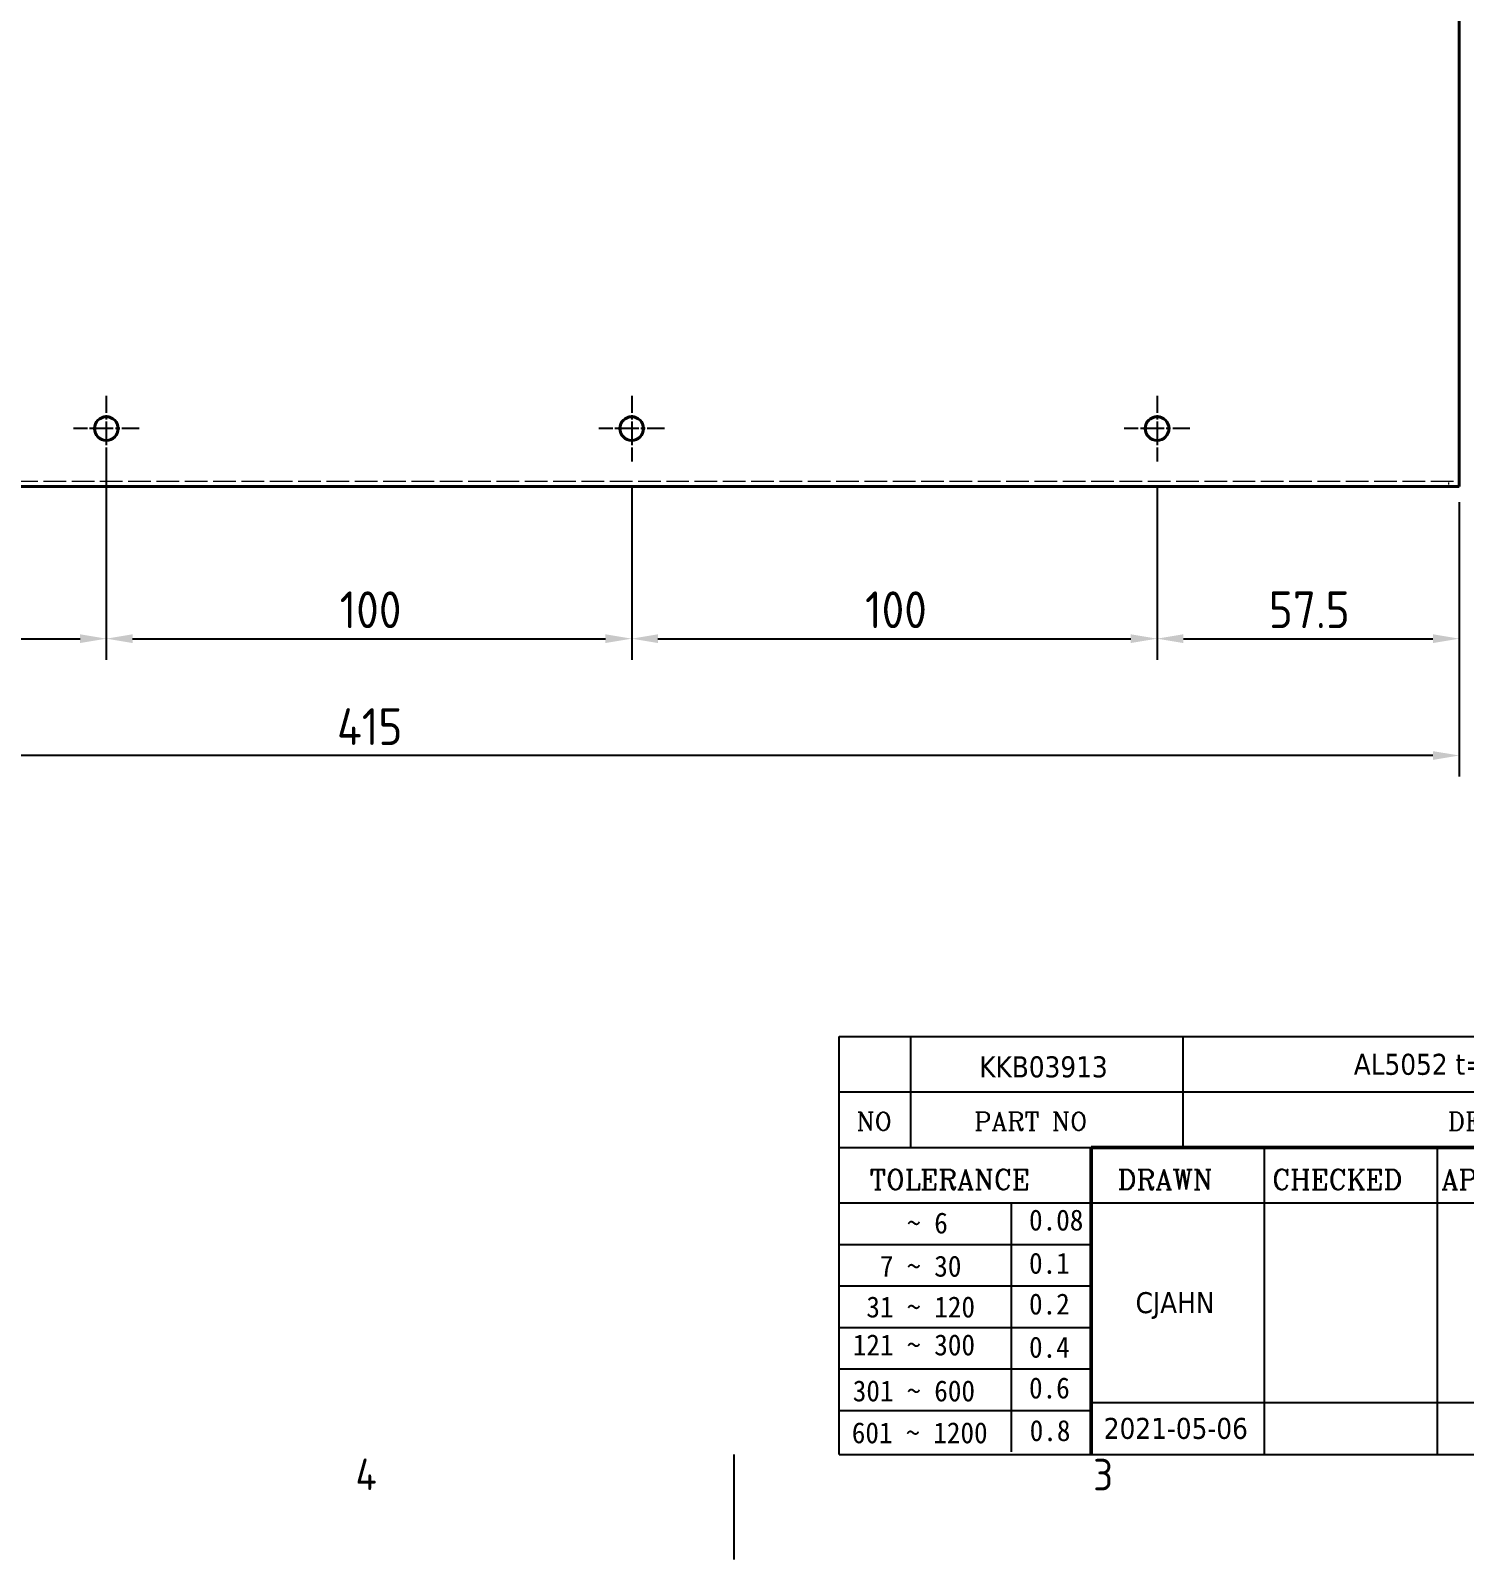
# Model space of a CAD drawing. Header units: millimetres. Extents: x 0 to 840, y 0 to 594.
# Drawn here: x 286.1 to 559, y 0 to 291.1 of the extents above; entities that cross this region are included whole.
import ezdxf
from ezdxf.enums import TextEntityAlignment as Align

# ---------------------------------------------------------------- set-up
doc = ezdxf.new("R2010")
doc.units = ezdxf.units.MM
doc.header["$LTSCALE"] = 2
doc.linetypes.add('CHAIN', pattern=[0.35429999999999995, 0.2362, -0.0295, 0.0591, -0.0295])
doc.linetypes.add('DASHED', pattern=[0.2067, 0.1654, -0.0413])
doc.layers.get('0').update_dxf_attribs({"color": 3, "lineweight": 25})
for name, color, linetype, lineweight in [('가려진 것(ISO)', 2, 'DASHED', 18), ('가시적인 것(ISO)', 3, 'Continuous', 40), ('경계(ISO)', 7, 'Continuous', 25), ('제목(ISO)', 5, 'Continuous', 50), ('중심 표식(ISO)', 1, 'Continuous', 25), ('치수(ISO)', 2, 'Continuous', 25)]:
    doc.layers.add(name, color=color, linetype=linetype, lineweight=lineweight)
doc.styles.add('HAN_291', font='')
doc.styles.add('RC_284', font='ROMANC.shx')
doc.styles.add('RC_287', font='ROMANC.shx')
doc.styles.add('문자 텍스트_PSTEK_POSCO', font='isocp.shx')
doc.styles.add('치수 텍스트_PSTEK_POSCO', font='isocp.shx')
doc.styles.add('텍스트 스타일198', font='tahoma.ttf')
doc.styles.get('HAN_291').set_extended_font_data('GulimChe')
doc.dimstyles.new('치수_PSTEK_POSCO', dxfattribs={"dimscale": 2, "dimtxt": 3.5, "dimasz": 2.5, "dimexe": 2, "dimexo": 2.5, "dimgap": 1, "dimtad": 1, "dimrnd": 1e-08, "dimdsep": 46, "dimtxsty": '치수 텍스트_PSTEK_POSCO', "dimcen": 0.09, "dimdle": 10, "dimclrd": 7, "dimclre": 7, "dimclrt": 2, "dimadec": 1, "dimazin": 2, "dimtfac": 1, "dimtmove": 0, "dimatfit": 3, "dimfxl": 0, "dimtolj": 1, "dimlwd": -1, "dimlwe": -1, "dimarcsym": 0})

# ---------------------------------------------------------------- blocks, each defined once
blk = doc.blocks.new('경계 Default Border')
at = {"layer": '경계(ISO)', "flags": 128}
blk.add_lwpolyline([(210, 0), (210, 10)], dxfattribs=at)
at = {"layer": '경계(ISO)', "color": 2, "char_height": 3.00000011920929, "attachment_point": 7, "style": '문자 텍스트_PSTEK_POSCO'}
for s, insert in [('4', (173.9734701308116, 6.59999988079071)), ('3', (244.1685395229535, 6.57139439638704))]:
    blk.add_mtext(s, dxfattribs=dict(at, insert=insert))
blk = doc.blocks.new('제목 블록 PSTEK')
at = {"color": 180}
for p, q in [((182.475792979055, 11.79100474011392), (182.4757929790549, 51.56524660363496)), ((182.4757929790549, 51.56524660363496), (372.4757929537551, 51.56524660363496)), ((189.2651435055721, 51.56524660363496), (189.2651435055722, 41.00524660363494)), ((215.2152739891528, 41.00524660363494), (215.2152739891528, 51.56524660363496)), ((182.475792979055, 46.2852466036349), (372.4757929537551, 46.28524660363492)), ((182.475792979055, 41.00524660363493), (206.451475290024, 41.00524660363493)), ((222.9401812389276, 11.79100474011392), (222.9401812389276, 41.00524660363494)), ((239.4288871878316, 11.79100474011392), (239.4288871878316, 41.00524660363494)), ((182.475792979055, 35.72524660363497), (206.451475290024, 35.72524660363497)), ((198.8621818849491, 12.02524660363491), (198.8621818849491, 35.72524660363497)), ((206.451475290024, 35.72524660363497), (372.4757929537551, 35.72524660363497)), ((182.475792979055, 31.77524660363492), (206.451475290024, 31.77524660363492)), ((182.475792979055, 27.82524660363487), (206.451475290024, 27.82524660363487)), ((182.475792979055, 23.87524660363505), (206.451475290024, 23.87524660363505)), ((182.475792979055, 19.92524660363478), (206.451475290024, 19.92524660363478)), ((206.451475290024, 16.74100474011396), (255.9175931367359, 16.74100474011396)), ((182.475792979055, 15.97524660363496), (206.451475290024, 15.97524660363496)), ((182.475792979055, 11.79100474011392), (372.4757929537551, 11.79100474011389))]:
    blk.add_line(p, q, dxfattribs=at)
at = {"color": 7, "lineweight": 50}
for p, q in [((206.4514752900237, 11.79100474011392), (206.4514752900237, 41.00524660363494)), ((206.451475290024, 41.00524660363494), (372.4757929537551, 41.00524660363496))]:
    blk.add_line(p, q, dxfattribs=at)
at = {"layer": '제목(ISO)', "lineweight": 18}
blk.add_line((182.475792979055, 35.72500474011393), (182.475792979055, 11.79100474011392), dxfattribs=at)
at = {"color": 2}
for s, height, style, p in [('NO', 1.742399930953979, 'RC_284', (184.135398793432, 42.62317362549192)), ('PART NO', 1.742399930953979, 'RC_284', (195.3359407378685, 42.62317362549192)), ('DESCRIPTION', 1.742399930953979, 'RC_284', (240.4025565652523, 42.62317362549192)), (' TOLERANCE', 1.899999976158142, 'RC_287', (184.0872874387979, 37.00893196870329)), ('DRAWN', 1.899999976158142, 'RC_287', (208.9766620976279, 37.00893196870329)), ('CHECKED', 1.899999976158142, 'RC_287', (223.6856844514997, 37.00893196870329)), ('APPROVED', 1.899999976158142, 'RC_287', (239.7795453577791, 37.00893196870329)), ('0.08', 2.000000029802322, 'HAN_291', (200.5467345600617, 33.09873600004101)), ('    ~ 6', 2.000000029802322, 'HAN_291', (183.7721304966814, 32.8176515608431)), ('  7 ~ 30', 2.000000029802322, 'HAN_291', (183.7721304966814, 28.70538114822415)), ('0.1', 2.000000029802322, 'HAN_291', (200.5467345600617, 28.98646558742206)), (' 31 ~ 120', 2.000000029802322, 'HAN_291', (183.7721304966814, 24.82628181916237)), ('0.2', 2.000000029802322, 'HAN_291', (200.5467345600617, 25.10736625836028)), ('121 ~ 300', 2.000000029802322, 'HAN_291', (183.7721304966814, 21.21401206133254)), ('0.4', 2.000000029802322, 'HAN_291', (200.5467345600617, 20.99509650053045)), ('0.6', 2.000000029802322, 'HAN_291', (200.5467345600617, 17.11599717146868)), ('301 ~ 600', 2.000000029802322, 'HAN_291', (183.7721304966814, 16.83491273227077)), ('601 ~ 1200', 2.000000029802322, 'HAN_291', (183.6802025156883, 12.84759660881125)), ('0.8', 2.000000029802322, 'HAN_291', (200.6097246063884, 13.05732192299702))]:
    blk.add_text(s, height=height, dxfattribs=dict(at, style=style)).set_placement(p)
at = {"layer": '제목(ISO)', "color": 7, "style": '텍스트 스타일198'}
for tag, p in [('부품_번호_001', (195.8125351691155, 47.68004260673702)), ('설명_001', (231.4506961508608, 47.92245856837096)), ('재질_001', (290.6002202955571, 47.92524659519488)), ("3._Q'TY_001", (312.7051684940307, 47.92188863680521)), ('질량\\P3;_001', (350.3046145979153, 48.1643332325385)), ('1._MODEL_NAME_001', (327.6598054165052, 37.5966694322178)), ('제목_001', (335.5349605824892, 32.12134217035067)), ('부품_번호_001', (334.4717754223474, 26.8052465951949)), ('설계자_001', (210.6823963971569, 25.23312566343435)), ('프로젝트_001', (270.706578451401, 16.75328126930982)), ('시트_크기_001', (260.807090429518, 14.83812566343425)), ('작성_날짜_001', (207.6615770298207, 13.26600473167383)), ('프로젝트_002', (279.4170429714246, 13.32940203065831))]:
    blk.add_attdef(tag, p, '', height=2.000000029802322, dxfattribs=at)
for tag, p in [('4._COLOR', (327.6805273250926, 48.92524660363493)), ('점검자', (231.1845342133799, 26.23312567187446)), ('엔지니어링_승인자', (247.673240162284, 26.23312567187446)), ('점검_날짜', (231.1845342133799, 14.26600474011394)), ('엔지니어링_승인_날짜', (247.6732401622839, 14.26600474011394))]:
    blk.add_attdef(tag, text='', height=2.000000029802322, dxfattribs=at).set_placement(p, align=Align.MIDDLE_CENTER)
blk = doc.blocks.new('*D23')
at = {"layer": 'Defpoints', "color": 0}
for p in [(300.516801807658, 215.2921539800729), (200.5168018076583, 209.0421539800721), (300.516801807658, 175.2921539800722)]:
    blk.add_point(p, dxfattribs=at)
at = {"layer": '치수(ISO)', "color": 7}
for p, q in [((300.516801807658, 210.2921539800729), (300.516801807658, 171.2921539800722)), ((200.5168018076583, 204.0421539800721), (200.5168018076583, 171.2921539800722)), ((205.5168018076583, 175.2921539800722), (295.516801807658, 175.2921539800722))]:
    blk.add_line(p, q, dxfattribs=at)
for points in [[(205.5168018076583, 176.1254873134056), (205.5168018076583, 174.4588206467389), (200.5168018076583, 175.2921539800722)], [(295.516801807658, 176.1254873134056), (295.516801807658, 174.4588206467389), (300.516801807658, 175.2921539800722)]]:
    blk.add_solid(points, dxfattribs=at)
at = {"layer": '치수(ISO)', "color": 2, "insert": (244.9340459021465, 180.7921539800722), "char_height": 7, "attachment_point": 4, "style": '치수 텍스트_PSTEK_POSCO'}
blk.add_mtext('\\A1;100', dxfattribs=at)
blk = doc.blocks.new('*D24')
at = {"layer": 'Defpoints', "color": 0}
for p in [(300.516801807658, 215.2921539800729), (400.5168018076583, 209.0421539800729), (400.5168018076583, 175.2921539800729)]:
    blk.add_point(p, dxfattribs=at)
at = {"layer": '치수(ISO)', "color": 7}
for p, q in [((300.516801807658, 210.2921539800729), (300.516801807658, 171.2921539800729)), ((400.5168018076583, 204.0421539800729), (400.5168018076583, 171.2921539800729)), ((305.516801807658, 175.2921539800729), (395.5168018076583, 175.2921539800729))]:
    blk.add_line(p, q, dxfattribs=at)
for points in [[(305.516801807658, 176.1254873134062), (305.516801807658, 174.4588206467396), (300.516801807658, 175.2921539800729)], [(395.5168018076583, 176.1254873134062), (395.5168018076583, 174.4588206467396), (400.5168018076583, 175.2921539800729)]]:
    blk.add_solid(points, dxfattribs=at)
at = {"layer": '치수(ISO)', "color": 2, "insert": (344.9340459021462, 180.7921539800729), "char_height": 7, "attachment_point": 4, "style": '치수 텍스트_PSTEK_POSCO'}
blk.add_mtext('\\A1;100', dxfattribs=at)
blk = doc.blocks.new('*D25')
at = {"layer": 'Defpoints', "color": 0}
for p in [(400.5168018076583, 209.0421539800729), (500.5168018076583, 209.0421539800721), (500.5168018076583, 175.2921539800729)]:
    blk.add_point(p, dxfattribs=at)
at = {"layer": '치수(ISO)', "color": 7}
for p, q in [((400.5168018076583, 204.0421539800729), (400.5168018076583, 171.2921539800729)), ((500.5168018076583, 204.0421539800721), (500.5168018076583, 171.2921539800729)), ((405.5168018076583, 175.2921539800729), (495.5168018076583, 175.2921539800729))]:
    blk.add_line(p, q, dxfattribs=at)
for points in [[(405.5168018076583, 176.1254873134062), (405.5168018076583, 174.4588206467396), (400.5168018076583, 175.2921539800729)], [(495.5168018076583, 176.1254873134062), (495.5168018076583, 174.4588206467396), (500.5168018076583, 175.2921539800729)]]:
    blk.add_solid(points, dxfattribs=at)
at = {"layer": '치수(ISO)', "color": 2, "insert": (444.9340459021465, 180.7921539800729), "char_height": 7, "attachment_point": 4, "style": '치수 텍스트_PSTEK_POSCO'}
blk.add_mtext('\\A1;100', dxfattribs=at)
blk = doc.blocks.new('*D26')
at = {"layer": 'Defpoints', "color": 0}
for p in [(500.5168018076583, 209.0421539800721), (558.0168018076581, 206.2921539800723), (558.0168018076581, 175.2921539800721)]:
    blk.add_point(p, dxfattribs=at)
at = {"layer": '치수(ISO)', "color": 7}
for p, q in [((500.5168018076583, 204.0421539800721), (500.5168018076583, 171.2921539800721)), ((558.0168018076581, 201.2921539800723), (558.0168018076581, 171.2921539800721)), ((505.5168018076583, 175.2921539800721), (553.0168018076581, 175.2921539800721))]:
    blk.add_line(p, q, dxfattribs=at)
for points in [[(505.5168018076583, 176.1254873134055), (505.5168018076583, 174.4588206467388), (500.5168018076583, 175.2921539800721)], [(553.0168018076581, 176.1254873134055), (553.0168018076581, 174.4588206467388), (558.0168018076581, 175.2921539800721)]]:
    blk.add_solid(points, dxfattribs=at)
at = {"layer": '치수(ISO)', "color": 2, "insert": (521.7718270608276, 180.7921539800721), "char_height": 7, "attachment_point": 4, "style": '치수 텍스트_PSTEK_POSCO'}
blk.add_mtext('\\A1;57.5', dxfattribs=at)
blk = doc.blocks.new('*D27')
at = {"layer": 'Defpoints', "color": 0}
for p in [(143.0168018076581, 204.2921539800724), (558.0168018076581, 204.2921539800723), (143.0168018076581, 153.048852769184)]:
    blk.add_point(p, dxfattribs=at)
at = {"layer": '치수(ISO)', "color": 7}
for p, q in [((143.0168018076581, 199.2921539800724), (143.0168018076581, 149.048852769184)), ((558.0168018076581, 199.2921539800723), (558.0168018076581, 149.048852769184)), ((553.0168018076581, 153.048852769184), (148.0168018076581, 153.048852769184))]:
    blk.add_line(p, q, dxfattribs=at)
for points in [[(148.0168018076581, 153.8821861025173), (148.0168018076581, 152.2155194358506), (143.0168018076581, 153.048852769184)], [(553.0168018076581, 153.8821861025173), (553.0168018076581, 152.2155194358506), (558.0168018076581, 153.048852769184)]]:
    blk.add_solid(points, dxfattribs=at)
at = {"layer": '치수(ISO)', "color": 2, "insert": (344.4218270608275, 158.548852769184), "char_height": 7, "attachment_point": 4, "style": '치수 텍스트_PSTEK_POSCO'}
blk.add_mtext('\\A1;415', dxfattribs=at)

msp = doc.modelspace()

# ---------------------------------------------------------------- linework, layer by layer
at = {"layer": '가려진 것(ISO)', "ltscale": 13.03727722167969}
msp.add_line((143.0168018076581, 205.2921539800724), (558.0168018076581, 205.2921539800723), dxfattribs=at)
at = {"layer": '가려진 것(ISO)', "ltscale": 0.9522482752799988}
msp.add_line((556.0168018076582, 204.2921539800723), (556.0168018076582, 205.2921539800722), dxfattribs=at)
at = {"layer": '가시적인 것(ISO)'}
for p, q in [((558.0168018076581, 206.2921539800723), (558.0168018076581, 424.2921539800724)), ((558.0168018076581, 204.2921539800723), (143.0168018076581, 204.2921539800724)), ((558.0168018076581, 204.2921539800723), (558.0168018076581, 206.2921539800722))]:
    msp.add_line(p, q, dxfattribs=at)
for centre in [(300.516801807658, 215.2921539800728), (400.5168018076583, 215.2921539800729), (500.5168018076583, 215.2921539800721)]:
    msp.add_circle(centre, 2.25, dxfattribs=at)
at = {"layer": '중심 표식(ISO)', "linetype": 'CHAIN', "ltscale": 6.9449462890625}
for p, q in [((300.516801807658, 221.5421539800729), (300.516801807658, 209.0421539800729)), ((400.5168018076583, 221.5421539800729), (400.5168018076583, 209.0421539800729)), ((500.5168018076583, 221.5421539800721), (500.5168018076583, 209.0421539800721)), ((306.766801807658, 215.2921539800729), (294.266801807658, 215.2921539800729)), ((406.7668018076583, 215.2921539800729), (394.2668018076583, 215.2921539800729)), ((506.7668018076583, 215.2921539800721), (494.2668018076583, 215.2921539800721))]:
    msp.add_line(p, q, dxfattribs=at)

# ---------------------------------------------------------------- block references
at = {"xscale": 2, "yscale": 2, "zscale": 2}
msp.add_blockref('경계 Default Border', (0, 0), dxfattribs=at)
ref = msp.add_blockref('제목 블록 PSTEK', (75.04841409248968, -3.58200948022779), dxfattribs=dict(xscale=2, yscale=2, zscale=2))
ref.add_attrib('설계자_001', 'CJAHN', (496.4132068868034, 46.8842418466409), dxfattribs={"layer": '제목(ISO)', "color": 7, "height": 4.000000059604645, "style": '텍스트 스타일198'})
ref.add_attrib('작성_날짜_001', '2021-05-06', (490.371568152131, 22.94999998311987), dxfattribs={"layer": '제목(ISO)', "color": 7, "height": 4.000000059604645, "style": '텍스트 스타일198'})
ref.add_attrib('설명_001', 'AL5052 t=1.0*10*222*415', (537.9498063942112, 92.26290765651414), dxfattribs={"layer": '제목(ISO)', "color": 7, "height": 4.000000059604645, "style": '텍스트 스타일198'})
ref.add_attrib('부품_번호_001', 'KKB03913', (466.6734844307206, 91.77807573324625), dxfattribs={"layer": '제목(ISO)', "color": 7, "height": 4.000000059604645, "style": '텍스트 스타일198'})

# ---------------------------------------------------------------- dimensions: what is measured, and where the dimension line sits
at = {"layer": '치수(ISO)', "color": 7}
for base, p1, p2, picture, middle in [((300.516801807658, 175.2921539800722), (200.5168018076583, 209.0421539800721), (300.516801807658, 215.2921539800729), '*D23', (250.5368018076583, 175.2921539800722)), ((400.5168018076583, 175.2921539800729), (300.516801807658, 215.2921539800729), (400.5168018076583, 209.0421539800729), '*D24', (350.536801807658, 175.2921539800729)), ((500.5168018076583, 175.2921539800729), (400.5168018076583, 209.0421539800729), (500.5168018076583, 209.0421539800721), '*D25', (450.5368018076583, 175.2921539800729)), ((558.0168018076581, 175.2921539800721), (500.5168018076583, 209.0421539800721), (558.0168018076581, 206.2921539800723), '*D26', (529.2668018076582, 175.2921539800721)), ((143.0168018076581, 153.048852769184), (558.0168018076581, 204.2921539800723), (143.0168018076581, 204.2921539800724), '*D27', (350.5168018076581, 153.048852769184))]:
    dim = msp.add_linear_dim(base=base, p1=p1, p2=p2, angle=180, dimstyle='치수_PSTEK_POSCO', override={"dimdec": 2, "dimtp": 0, "dimtm": -0, "dimtdec": 2, "dimtofl": 0, "dimatfit": 1}, dxfattribs=at)
    dim.commit()
    dim.dimension.update_dxf_attribs({"geometry": picture, "text_midpoint": middle, "dimtype": 160})

doc.saveas('drawing.dxf')
